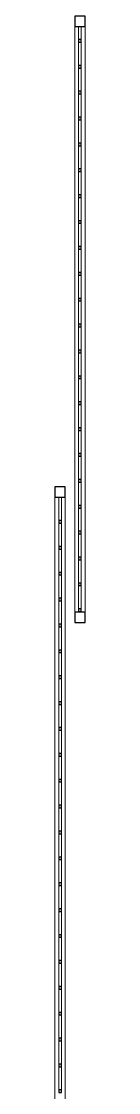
# Model space of a CAD drawing. Header units: metres. Extents: x -3 to 175, y -5 to 18.
# Drawn here: x 76.105 to 76.163, y 3.037 to 5.107 of the extents above; entities that cross this region are included whole.
import ezdxf

# ---------------------------------------------------------------- set-up
doc = ezdxf.new("R2010")
doc.units = ezdxf.units.M
doc.layers.add('A-GLAZ-CWMG', color=7, linetype='Continuous', lineweight=9)

# ---------------------------------------------------------------- blocks, each defined once
blk = doc.blocks.new('Rectangular Mullion - 20 x 20 mm-3142481-N-Cubierta 01')
at = {"layer": 'A-GLAZ-CWMG'}
for p, q in [((5.8107, 5.0693), (5.8107, 5.0968)), ((5.8307, 5.0693), (5.8307, 5.0968))]:
    blk.add_line(p, q, dxfattribs=at)
blk = doc.blocks.new('Rectangular Mullion - 20 x 20 mm-3140082-N-Cubierta 01')
at = {"layer": 'A-GLAZ-CWMG'}
for p, q in [((5.8107, 5.0193), (5.8107, 5.0693)), ((5.8307, 5.0193), (5.8307, 5.0693))]:
    blk.add_line(p, q, dxfattribs=at)
blk = doc.blocks.new('Rectangular Mullion - 20 x 20 mm-3142501-N-Cubierta 01')
at = {"layer": 'A-GLAZ-CWMG', "lineweight": 25}
for p, q in [((0, 0.01), (-0.02, 0.01)), ((-0.02, 0.01), (-0.02, -0.01)), ((0, -0.01), (0, 0.01)), ((-0.02, -0.01), (0, -0.01))]:
    blk.add_line(p, q, dxfattribs=at)
blk = doc.blocks.new('Rectangular Mullion - 05 x 05 mm-3142482-N-Cubierta 01')
at = {"layer": 'A-GLAZ-CWMG', "lineweight": 25}
for p, q in [((-0.0025, 0.0025), (0.0025, 0.0025)), ((-0.0025, -0.0025), (-0.0025, 0.0025)), ((0.0025, 0.0025), (0.0025, -0.0025)), ((0.0025, -0.0025), (-0.0025, -0.0025))]:
    blk.add_line(p, q, dxfattribs=at)
blk = doc.blocks.new('Rectangular Mullion - 05 x 05 mm-3142485-N-Cubierta 01')
at = {"layer": 'A-GLAZ-CWMG'}
for p, q in [((5.8182, 5.0718), (5.8182, 5.0968)), ((5.8232, 5.0968), (5.8232, 5.0718))]:
    blk.add_line(p, q, dxfattribs=at)
blk = doc.blocks.new('Rectangular Mullion - 05 x 05 mm-3142486-N-Cubierta 01')
at = {"layer": 'A-GLAZ-CWMG'}
for p, q in [((5.8182, 5.0218), (5.8182, 5.0668)), ((5.8232, 5.0668), (5.8232, 5.0218))]:
    blk.add_line(p, q, dxfattribs=at)
blk = doc.blocks.new('Rectangular Mullion - 20 x 20 mm-3142498-N-Cubierta 01')
at = {"layer": 'A-GLAZ-CWMG', "lineweight": 25}
for p, q in [((-0.02, 0.01), (0, 0.01)), ((-0.02, -0.01), (-0.02, 0.01)), ((0, 0.01), (0, -0.01)), ((0, -0.01), (-0.02, -0.01))]:
    blk.add_line(p, q, dxfattribs=at)
blk = doc.blocks.new('Rectangular Mullion - 20 x 20 mm-3143191-N-Cubierta 01')
at = {"layer": 'A-GLAZ-CWMG'}
for p, q in [((5.8107, 3.9658), (5.8107, 3.9693)), ((5.8307, 3.9658), (5.8307, 3.9693))]:
    blk.add_line(p, q, dxfattribs=at)
blk = doc.blocks.new('Rectangular Mullion - 05 x 05 mm-3143192-N-Cubierta 01')
at = {"layer": 'A-GLAZ-CWMG'}
for p, q in [((5.8182, 3.9658), (5.8182, 3.9668)), ((5.8182, 3.9668), (5.8182, 3.9658)), ((5.8232, 3.9668), (5.8232, 3.9658)), ((5.8232, 3.9668), (5.8232, 3.9658))]:
    blk.add_line(p, q, dxfattribs=at)
blk = doc.blocks.new('Rectangular Mullion - 20 x 20 mm-3144582-N-Cubierta 01')
at = {"layer": 'A-GLAZ-CWMG'}
for p, q in [((5.7725, 4.14), (5.7725, 4.1875)), ((5.7925, 4.14), (5.7925, 4.1875))]:
    blk.add_line(p, q, dxfattribs=at)
blk = doc.blocks.new('Rectangular Mullion - 05 x 05 mm-V186-N-Cubierta 01')
at = {"layer": 'A-GLAZ-CWMG'}
for p, q in [((5.78, 4.0425), (5.78, 4.0875)), ((5.785, 4.0875), (5.785, 4.0425))]:
    blk.add_line(p, q, dxfattribs=at)

msp = doc.modelspace()

# ---------------------------------------------------------------- block references
at = {"layer": 'A-GLAZ-CWMG', "rotation": 89.99999999999955}
for p in [(76.1532, 5.1168), (76.115, 4.2075)]:
    msp.add_blockref('Rectangular Mullion - 20 x 20 mm-3142501-N-Cubierta 01', p, dxfattribs=at)
at = {"layer": 'A-GLAZ-CWMG'}
for name, p in [('Rectangular Mullion - 20 x 20 mm-3142481-N-Cubierta 01', (70.3325, 0)), ('Rectangular Mullion - 05 x 05 mm-3142485-N-Cubierta 01', (70.3325, 0)), ('Rectangular Mullion - 20 x 20 mm-3140082-N-Cubierta 01', (70.3325, 0)), ('Rectangular Mullion - 05 x 05 mm-3142486-N-Cubierta 01', (70.3325, 0)), ('Rectangular Mullion - 20 x 20 mm-3140082-N-Cubierta 01', (70.3325, -0.05)), ('Rectangular Mullion - 05 x 05 mm-3142486-N-Cubierta 01', (70.3325, -0.05)), ('Rectangular Mullion - 20 x 20 mm-3140082-N-Cubierta 01', (70.3325, -0.1)), ('Rectangular Mullion - 05 x 05 mm-3142486-N-Cubierta 01', (70.3325, -0.1)), ('Rectangular Mullion - 20 x 20 mm-3140082-N-Cubierta 01', (70.3325, -0.15)), ('Rectangular Mullion - 05 x 05 mm-3142486-N-Cubierta 01', (70.3325, -0.15)), ('Rectangular Mullion - 20 x 20 mm-3140082-N-Cubierta 01', (70.3325, -0.2)), ('Rectangular Mullion - 05 x 05 mm-3142486-N-Cubierta 01', (70.3325, -0.2)), ('Rectangular Mullion - 20 x 20 mm-3140082-N-Cubierta 01', (70.3325, -0.25)), ('Rectangular Mullion - 05 x 05 mm-3142486-N-Cubierta 01', (70.3325, -0.25)), ('Rectangular Mullion - 20 x 20 mm-3140082-N-Cubierta 01', (70.3325, -0.3)), ('Rectangular Mullion - 05 x 05 mm-3142486-N-Cubierta 01', (70.3325, -0.3)), ('Rectangular Mullion - 20 x 20 mm-3140082-N-Cubierta 01', (70.3325, -0.35)), ('Rectangular Mullion - 05 x 05 mm-3142486-N-Cubierta 01', (70.3325, -0.35)), ('Rectangular Mullion - 20 x 20 mm-3140082-N-Cubierta 01', (70.3325, -0.4)), ('Rectangular Mullion - 05 x 05 mm-3142486-N-Cubierta 01', (70.3325, -0.4)), ('Rectangular Mullion - 20 x 20 mm-3140082-N-Cubierta 01', (70.3325, -0.45)), ('Rectangular Mullion - 05 x 05 mm-3142486-N-Cubierta 01', (70.3325, -0.45)), ('Rectangular Mullion - 20 x 20 mm-3140082-N-Cubierta 01', (70.3325, -0.5)), ('Rectangular Mullion - 05 x 05 mm-3142486-N-Cubierta 01', (70.3325, -0.5)), ('Rectangular Mullion - 20 x 20 mm-3140082-N-Cubierta 01', (70.3325, -0.55)), ('Rectangular Mullion - 05 x 05 mm-3142486-N-Cubierta 01', (70.3325, -0.55)), ('Rectangular Mullion - 20 x 20 mm-3140082-N-Cubierta 01', (70.3325, -0.6)), ('Rectangular Mullion - 05 x 05 mm-3142486-N-Cubierta 01', (70.3325, -0.6)), ('Rectangular Mullion - 20 x 20 mm-3140082-N-Cubierta 01', (70.3325, -0.65)), ('Rectangular Mullion - 05 x 05 mm-3142486-N-Cubierta 01', (70.3325, -0.65)), ('Rectangular Mullion - 20 x 20 mm-3140082-N-Cubierta 01', (70.3325, -0.7)), ('Rectangular Mullion - 05 x 05 mm-3142486-N-Cubierta 01', (70.3325, -0.7)), ('Rectangular Mullion - 20 x 20 mm-3140082-N-Cubierta 01', (70.3325, -0.75)), ('Rectangular Mullion - 05 x 05 mm-3142486-N-Cubierta 01', (70.3325, -0.75)), ('Rectangular Mullion - 20 x 20 mm-3140082-N-Cubierta 01', (70.3325, -0.8)), ('Rectangular Mullion - 05 x 05 mm-3142486-N-Cubierta 01', (70.3325, -0.8)), ('Rectangular Mullion - 20 x 20 mm-3140082-N-Cubierta 01', (70.3325, -0.85)), ('Rectangular Mullion - 05 x 05 mm-3142486-N-Cubierta 01', (70.3325, -0.85)), ('Rectangular Mullion - 20 x 20 mm-3144582-N-Cubierta 01', (70.3325, 0)), ('Rectangular Mullion - 05 x 05 mm-3142486-N-Cubierta 01', (70.2943, -0.8793)), ('Rectangular Mullion - 20 x 20 mm-3140082-N-Cubierta 01', (70.3325, -0.9)), ('Rectangular Mullion - 05 x 05 mm-3142486-N-Cubierta 01', (70.3325, -0.9)), ('Rectangular Mullion - 20 x 20 mm-3140082-N-Cubierta 01', (70.2943, -0.9293)), ('Rectangular Mullion - 05 x 05 mm-3142486-N-Cubierta 01', (70.2943, -0.9293)), ('Rectangular Mullion - 20 x 20 mm-3140082-N-Cubierta 01', (70.3325, -0.95)), ('Rectangular Mullion - 05 x 05 mm-3142486-N-Cubierta 01', (70.3325, -0.95)), ('Rectangular Mullion - 20 x 20 mm-3140082-N-Cubierta 01', (70.2943, -0.9793)), ('Rectangular Mullion - 05 x 05 mm-V186-N-Cubierta 01', (70.3325, 0)), ('Rectangular Mullion - 20 x 20 mm-3140082-N-Cubierta 01', (70.3325, -1)), ('Rectangular Mullion - 05 x 05 mm-3142486-N-Cubierta 01', (70.3325, -1)), ('Rectangular Mullion - 20 x 20 mm-3140082-N-Cubierta 01', (70.2943, -1.0293)), ('Rectangular Mullion - 05 x 05 mm-3142486-N-Cubierta 01', (70.2943, -1.0293)), ('Rectangular Mullion - 20 x 20 mm-3140082-N-Cubierta 01', (70.3325, -1.05)), ('Rectangular Mullion - 05 x 05 mm-3142486-N-Cubierta 01', (70.3325, -1.05)), ('Rectangular Mullion - 20 x 20 mm-3140082-N-Cubierta 01', (70.2943, -1.0793)), ('Rectangular Mullion - 05 x 05 mm-3142486-N-Cubierta 01', (70.2943, -1.0793)), ('Rectangular Mullion - 20 x 20 mm-3143191-N-Cubierta 01', (70.3325, 0)), ('Rectangular Mullion - 05 x 05 mm-3143192-N-Cubierta 01', (70.3325, 0)), ('Rectangular Mullion - 05 x 05 mm-3143192-N-Cubierta 01', (70.3325, 0)), ('Rectangular Mullion - 05 x 05 mm-3143192-N-Cubierta 01', (70.3325, 0)), ('Rectangular Mullion - 05 x 05 mm-3143192-N-Cubierta 01', (70.3325, 0)), ('Rectangular Mullion - 05 x 05 mm-3143192-N-Cubierta 01', (70.3325, 0)), ('Rectangular Mullion - 05 x 05 mm-3143192-N-Cubierta 01', (70.3325, 0)), ('Rectangular Mullion - 05 x 05 mm-3143192-N-Cubierta 01', (70.3325, 0)), ('Rectangular Mullion - 05 x 05 mm-3143192-N-Cubierta 01', (70.3325, 0)), ('Rectangular Mullion - 05 x 05 mm-3143192-N-Cubierta 01', (70.3325, 0)), ('Rectangular Mullion - 20 x 20 mm-3140082-N-Cubierta 01', (70.2943, -1.1293)), ('Rectangular Mullion - 05 x 05 mm-3142486-N-Cubierta 01', (70.2943, -1.1293)), ('Rectangular Mullion - 20 x 20 mm-3140082-N-Cubierta 01', (70.2943, -1.1793)), ('Rectangular Mullion - 05 x 05 mm-3142486-N-Cubierta 01', (70.2943, -1.1793)), ('Rectangular Mullion - 20 x 20 mm-3140082-N-Cubierta 01', (70.2943, -1.2293)), ('Rectangular Mullion - 05 x 05 mm-3142486-N-Cubierta 01', (70.2943, -1.2293)), ('Rectangular Mullion - 20 x 20 mm-3140082-N-Cubierta 01', (70.2943, -1.2793)), ('Rectangular Mullion - 05 x 05 mm-3142486-N-Cubierta 01', (70.2943, -1.2793)), ('Rectangular Mullion - 20 x 20 mm-3140082-N-Cubierta 01', (70.2943, -1.3293)), ('Rectangular Mullion - 05 x 05 mm-3142486-N-Cubierta 01', (70.2943, -1.3293)), ('Rectangular Mullion - 20 x 20 mm-3140082-N-Cubierta 01', (70.2943, -1.3793)), ('Rectangular Mullion - 05 x 05 mm-3142486-N-Cubierta 01', (70.2943, -1.3793)), ('Rectangular Mullion - 20 x 20 mm-3140082-N-Cubierta 01', (70.2943, -1.4293)), ('Rectangular Mullion - 05 x 05 mm-3142486-N-Cubierta 01', (70.2943, -1.4293)), ('Rectangular Mullion - 20 x 20 mm-3140082-N-Cubierta 01', (70.2943, -1.4793)), ('Rectangular Mullion - 05 x 05 mm-3142486-N-Cubierta 01', (70.2943, -1.4793)), ('Rectangular Mullion - 20 x 20 mm-3140082-N-Cubierta 01', (70.2943, -1.5293)), ('Rectangular Mullion - 05 x 05 mm-3142486-N-Cubierta 01', (70.2943, -1.5293)), ('Rectangular Mullion - 20 x 20 mm-3140082-N-Cubierta 01', (70.2943, -1.5793)), ('Rectangular Mullion - 05 x 05 mm-3142486-N-Cubierta 01', (70.2943, -1.5793)), ('Rectangular Mullion - 20 x 20 mm-3140082-N-Cubierta 01', (70.2943, -1.6293)), ('Rectangular Mullion - 05 x 05 mm-3142486-N-Cubierta 01', (70.2943, -1.6293)), ('Rectangular Mullion - 20 x 20 mm-3140082-N-Cubierta 01', (70.2943, -1.6793)), ('Rectangular Mullion - 05 x 05 mm-3142486-N-Cubierta 01', (70.2943, -1.6793)), ('Rectangular Mullion - 20 x 20 mm-3140082-N-Cubierta 01', (70.2943, -1.7293)), ('Rectangular Mullion - 05 x 05 mm-3142486-N-Cubierta 01', (70.2943, -1.7293)), ('Rectangular Mullion - 20 x 20 mm-3140082-N-Cubierta 01', (70.2943, -1.7793)), ('Rectangular Mullion - 05 x 05 mm-3142486-N-Cubierta 01', (70.2943, -1.7793)), ('Rectangular Mullion - 20 x 20 mm-3140082-N-Cubierta 01', (70.2943, -1.8293)), ('Rectangular Mullion - 05 x 05 mm-3142486-N-Cubierta 01', (70.2943, -1.8293)), ('Rectangular Mullion - 20 x 20 mm-3140082-N-Cubierta 01', (70.2943, -1.8793)), ('Rectangular Mullion - 05 x 05 mm-3142486-N-Cubierta 01', (70.2943, -1.8793)), ('Rectangular Mullion - 20 x 20 mm-3140082-N-Cubierta 01', (70.2943, -1.9293)), ('Rectangular Mullion - 05 x 05 mm-3142486-N-Cubierta 01', (70.2943, -1.9293)), ('Rectangular Mullion - 20 x 20 mm-3140082-N-Cubierta 01', (70.2943, -1.9793)), ('Rectangular Mullion - 05 x 05 mm-3142486-N-Cubierta 01', (70.2943, -1.9793)), ('Rectangular Mullion - 20 x 20 mm-3140082-N-Cubierta 01', (70.2943, -2.0293))]:
    msp.add_blockref(name, p, dxfattribs=at)
at = {"layer": 'A-GLAZ-CWMG', "extrusion": (0, 0, -1), "rotation": 270.0000000000005}
for name, p in [('Rectangular Mullion - 05 x 05 mm-3142482-N-Cubierta 01', (-76.1532, 5.0693)), ('Rectangular Mullion - 05 x 05 mm-3142482-N-Cubierta 01', (-76.1532, 5.0193)), ('Rectangular Mullion - 05 x 05 mm-3142482-N-Cubierta 01', (-76.1532, 4.9693)), ('Rectangular Mullion - 05 x 05 mm-3142482-N-Cubierta 01', (-76.1532, 4.9193)), ('Rectangular Mullion - 05 x 05 mm-3142482-N-Cubierta 01', (-76.1532, 4.8693)), ('Rectangular Mullion - 05 x 05 mm-3142482-N-Cubierta 01', (-76.1532, 4.8193)), ('Rectangular Mullion - 05 x 05 mm-3142482-N-Cubierta 01', (-76.1532, 4.7693)), ('Rectangular Mullion - 05 x 05 mm-3142482-N-Cubierta 01', (-76.1532, 4.7193)), ('Rectangular Mullion - 05 x 05 mm-3142482-N-Cubierta 01', (-76.1532, 4.6693)), ('Rectangular Mullion - 05 x 05 mm-3142482-N-Cubierta 01', (-76.1532, 4.6193)), ('Rectangular Mullion - 05 x 05 mm-3142482-N-Cubierta 01', (-76.1532, 4.5693)), ('Rectangular Mullion - 05 x 05 mm-3142482-N-Cubierta 01', (-76.1532, 4.5193)), ('Rectangular Mullion - 05 x 05 mm-3142482-N-Cubierta 01', (-76.1532, 4.4693)), ('Rectangular Mullion - 05 x 05 mm-3142482-N-Cubierta 01', (-76.1532, 4.4193)), ('Rectangular Mullion - 05 x 05 mm-3142482-N-Cubierta 01', (-76.1532, 4.3693)), ('Rectangular Mullion - 05 x 05 mm-3142482-N-Cubierta 01', (-76.1532, 4.3193)), ('Rectangular Mullion - 05 x 05 mm-3142482-N-Cubierta 01', (-76.1532, 4.2693)), ('Rectangular Mullion - 05 x 05 mm-3142482-N-Cubierta 01', (-76.1532, 4.2193)), ('Rectangular Mullion - 05 x 05 mm-3142482-N-Cubierta 01', (-76.1532, 4.1693)), ('Rectangular Mullion - 05 x 05 mm-3142482-N-Cubierta 01', (-76.115, 4.14)), ('Rectangular Mullion - 05 x 05 mm-3142482-N-Cubierta 01', (-76.1532, 4.1193)), ('Rectangular Mullion - 05 x 05 mm-3142482-N-Cubierta 01', (-76.115, 4.09)), ('Rectangular Mullion - 05 x 05 mm-3142482-N-Cubierta 01', (-76.1532, 4.0693)), ('Rectangular Mullion - 05 x 05 mm-3142482-N-Cubierta 01', (-76.115, 4.04)), ('Rectangular Mullion - 05 x 05 mm-3142482-N-Cubierta 01', (-76.1532, 4.0193)), ('Rectangular Mullion - 05 x 05 mm-3142482-N-Cubierta 01', (-76.115, 3.99)), ('Rectangular Mullion - 20 x 20 mm-3142498-N-Cubierta 01', (-76.1532, 3.9458)), ('Rectangular Mullion - 05 x 05 mm-3142482-N-Cubierta 01', (-76.1532, 3.9693)), ('Rectangular Mullion - 05 x 05 mm-3142482-N-Cubierta 01', (-76.115, 3.94)), ('Rectangular Mullion - 05 x 05 mm-3142482-N-Cubierta 01', (-76.115, 3.89)), ('Rectangular Mullion - 05 x 05 mm-3142482-N-Cubierta 01', (-76.115, 3.84)), ('Rectangular Mullion - 05 x 05 mm-3142482-N-Cubierta 01', (-76.115, 3.79)), ('Rectangular Mullion - 05 x 05 mm-3142482-N-Cubierta 01', (-76.115, 3.74)), ('Rectangular Mullion - 05 x 05 mm-3142482-N-Cubierta 01', (-76.115, 3.69)), ('Rectangular Mullion - 05 x 05 mm-3142482-N-Cubierta 01', (-76.115, 3.64)), ('Rectangular Mullion - 05 x 05 mm-3142482-N-Cubierta 01', (-76.115, 3.59)), ('Rectangular Mullion - 05 x 05 mm-3142482-N-Cubierta 01', (-76.115, 3.54)), ('Rectangular Mullion - 05 x 05 mm-3142482-N-Cubierta 01', (-76.115, 3.49)), ('Rectangular Mullion - 05 x 05 mm-3142482-N-Cubierta 01', (-76.115, 3.44)), ('Rectangular Mullion - 05 x 05 mm-3142482-N-Cubierta 01', (-76.115, 3.39)), ('Rectangular Mullion - 05 x 05 mm-3142482-N-Cubierta 01', (-76.115, 3.34)), ('Rectangular Mullion - 05 x 05 mm-3142482-N-Cubierta 01', (-76.115, 3.29)), ('Rectangular Mullion - 05 x 05 mm-3142482-N-Cubierta 01', (-76.115, 3.24)), ('Rectangular Mullion - 05 x 05 mm-3142482-N-Cubierta 01', (-76.115, 3.19)), ('Rectangular Mullion - 05 x 05 mm-3142482-N-Cubierta 01', (-76.115, 3.14)), ('Rectangular Mullion - 05 x 05 mm-3142482-N-Cubierta 01', (-76.115, 3.09)), ('Rectangular Mullion - 05 x 05 mm-3142482-N-Cubierta 01', (-76.115, 3.04))]:
    msp.add_blockref(name, p, dxfattribs=at)

doc.saveas('drawing.dxf')
